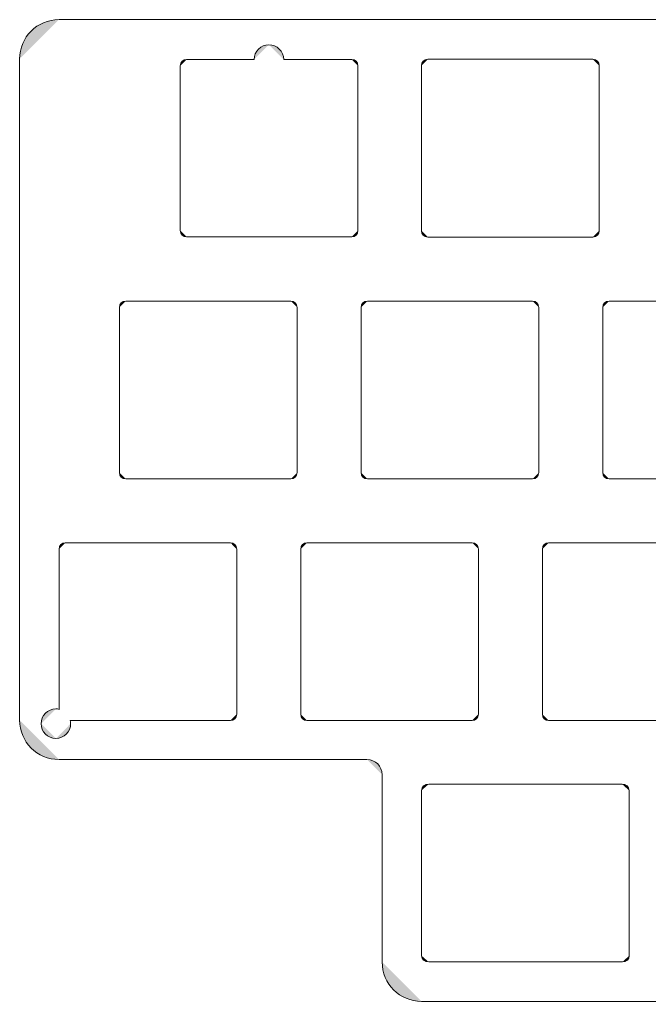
# Model space of a CAD drawing. Extents: x 323 to 1162, y 247 to 324.
# Drawn here: x 323 to 372.6, y 246.9 to 324.2 of the extents above; entities that cross this region are included whole.
import ezdxf

# ---------------------------------------------------------------- set-up
doc = ezdxf.new("R2010")
doc.units = 0
doc.header["$MEASUREMENT"] = 0
doc.layers.add('Layer 1', color=7, linetype='Continuous', lineweight=0)

# ---------------------------------------------------------------- blocks, each defined once
blk = doc.blocks.new('Block_1')
at = {"layer": 'Layer 1', "true_color": 0x2f2d31, "transparency": 33554687}
h = blk.add_hatch(color=250, dxfattribs=at)
h.dxf.hatch_style = 2
edge = h.paths.add_edge_path()
edge.add_spline(control_points=[(322.998, 321.069), (322.998, 322.797), (324.373, 324.172), (326.101, 324.172)], knot_values=[0, 0, 0, 0, 1, 1, 1, 1], degree=3, periodic=0)
edge.add_line((326.101, 324.172), (322.998, 321.069))
h = blk.add_hatch(color=250, dxfattribs=at)
h.dxf.hatch_style = 2
edge = h.paths.add_edge_path()
edge.add_spline(control_points=[(326.101, 324.172), (326.101, 324.172), (530.529, 324.172), (530.529, 324.172)], knot_values=[0, 0, 0, 0, 1, 1, 1, 1], degree=3, periodic=0)
edge.add_line((530.529, 324.172), (326.101, 324.172))
h = blk.add_hatch(color=250, dxfattribs=at)
h.dxf.hatch_style = 2
edge = h.paths.add_edge_path()
edge.add_spline(control_points=[(342.64, 322.197), (342.005, 322.197), (341.476, 321.668), (341.476, 321.033)], knot_values=[0, 0, 0, 0, 1, 1, 1, 1], degree=3, periodic=0)
edge.add_line((341.476, 321.033), (342.64, 322.197))
h = blk.add_hatch(color=250, dxfattribs=at)
h.dxf.hatch_style = 2
edge = h.paths.add_edge_path()
edge.add_spline(control_points=[(343.804, 321.033), (343.804, 321.668), (343.275, 322.197), (342.64, 322.197)], knot_values=[0, 0, 0, 0, 1, 1, 1, 1], degree=3, periodic=0)
edge.add_line((342.64, 322.197), (343.804, 321.033))
h = blk.add_hatch(color=250, dxfattribs=at)
h.dxf.hatch_style = 2
edge = h.paths.add_edge_path()
edge.add_spline(control_points=[(322.998, 269.018), (322.998, 269.018), (322.998, 321.069), (322.998, 321.069)], knot_values=[0, 0, 0, 0, 1, 1, 1, 1], degree=3, periodic=0)
edge.add_line((322.998, 321.069), (322.998, 269.018))
h = blk.add_hatch(color=250, dxfattribs=at)
h.dxf.hatch_style = 2
edge = h.paths.add_edge_path()
edge.add_spline(control_points=[(336.151, 321.033), (335.869, 321.033), (335.657, 320.822), (335.657, 320.54)], knot_values=[0, 0, 0, 0, 1, 1, 1, 1], degree=3, periodic=0)
edge.add_line((335.657, 320.54), (336.151, 321.033))
h = blk.add_hatch(color=250, dxfattribs=at)
h.dxf.hatch_style = 2
edge = h.paths.add_edge_path()
edge.add_spline(control_points=[(341.476, 321.033), (341.476, 321.033), (336.151, 321.033), (336.151, 321.033)], knot_values=[0, 0, 0, 0, 1, 1, 1, 1], degree=3, periodic=0)
edge.add_line((336.151, 321.033), (341.476, 321.033))
h = blk.add_hatch(color=250, dxfattribs=at)
h.dxf.hatch_style = 2
edge = h.paths.add_edge_path()
edge.add_spline(control_points=[(349.164, 321.033), (349.164, 321.033), (343.804, 321.033), (343.804, 321.033)], knot_values=[0, 0, 0, 0, 1, 1, 1, 1], degree=3, periodic=0)
edge.add_line((343.804, 321.033), (349.164, 321.033))
h = blk.add_hatch(color=250, dxfattribs=at)
h.dxf.hatch_style = 2
edge = h.paths.add_edge_path()
edge.add_spline(control_points=[(349.657, 320.54), (349.657, 320.822), (349.446, 321.033), (349.164, 321.033)], knot_values=[0, 0, 0, 0, 1, 1, 1, 1], degree=3, periodic=0)
edge.add_line((349.164, 321.033), (349.657, 320.54))
h = blk.add_hatch(color=250, dxfattribs=at)
h.dxf.hatch_style = 2
edge = h.paths.add_edge_path()
edge.add_spline(control_points=[(354.665, 320.556), (354.665, 320.839), (354.877, 321.051), (355.159, 321.051)], knot_values=[0, 0, 0, 0, 1, 1, 1, 1], degree=3, periodic=0)
edge.add_line((355.159, 321.051), (354.665, 320.556))
h = blk.add_hatch(color=250, dxfattribs=at)
h.dxf.hatch_style = 2
edge = h.paths.add_edge_path()
edge.add_spline(control_points=[(355.159, 321.051), (355.159, 321.051), (368.171, 321.051), (368.171, 321.051)], knot_values=[0, 0, 0, 0, 1, 1, 1, 1], degree=3, periodic=0)
edge.add_line((368.171, 321.051), (355.159, 321.051))
h = blk.add_hatch(color=250, dxfattribs=at)
h.dxf.hatch_style = 2
edge = h.paths.add_edge_path()
edge.add_spline(control_points=[(368.171, 321.051), (368.453, 321.051), (368.665, 320.839), (368.665, 320.556)], knot_values=[0, 0, 0, 0, 1, 1, 1, 1], degree=3, periodic=0)
edge.add_line((368.665, 320.556), (368.171, 321.051))
h = blk.add_hatch(color=250, dxfattribs=at)
h.dxf.hatch_style = 2
edge = h.paths.add_edge_path()
edge.add_spline(control_points=[(335.657, 320.54), (335.657, 320.54), (335.657, 307.562), (335.657, 307.562)], knot_values=[0, 0, 0, 0, 1, 1, 1, 1], degree=3, periodic=0)
edge.add_line((335.657, 307.562), (335.657, 320.54))
h = blk.add_hatch(color=250, dxfattribs=at)
h.dxf.hatch_style = 2
edge = h.paths.add_edge_path()
edge.add_spline(control_points=[(349.657, 307.562), (349.657, 307.562), (349.657, 320.54), (349.657, 320.54)], knot_values=[0, 0, 0, 0, 1, 1, 1, 1], degree=3, periodic=0)
edge.add_line((349.657, 320.54), (349.657, 307.562))
h = blk.add_hatch(color=250, dxfattribs=at)
h.dxf.hatch_style = 2
edge = h.paths.add_edge_path()
edge.add_spline(control_points=[(354.665, 307.546), (354.665, 307.546), (354.665, 320.556), (354.665, 320.556)], knot_values=[0, 0, 0, 0, 1, 1, 1, 1], degree=3, periodic=0)
edge.add_line((354.665, 320.556), (354.665, 307.546))
h = blk.add_hatch(color=250, dxfattribs=at)
h.dxf.hatch_style = 2
edge = h.paths.add_edge_path()
edge.add_spline(control_points=[(368.665, 320.556), (368.665, 320.556), (368.665, 307.546), (368.665, 307.546)], knot_values=[0, 0, 0, 0, 1, 1, 1, 1], degree=3, periodic=0)
edge.add_line((368.665, 307.546), (368.665, 320.556))
h = blk.add_hatch(color=250, dxfattribs=at)
h.dxf.hatch_style = 2
edge = h.paths.add_edge_path()
edge.add_spline(control_points=[(335.657, 307.562), (335.657, 307.28), (335.869, 307.069), (336.151, 307.069)], knot_values=[0, 0, 0, 0, 1, 1, 1, 1], degree=3, periodic=0)
edge.add_line((336.151, 307.069), (335.657, 307.562))
h = blk.add_hatch(color=250, dxfattribs=at)
h.dxf.hatch_style = 2
edge = h.paths.add_edge_path()
edge.add_spline(control_points=[(336.151, 307.069), (336.151, 307.069), (349.164, 307.069), (349.164, 307.069)], knot_values=[0, 0, 0, 0, 1, 1, 1, 1], degree=3, periodic=0)
edge.add_line((349.164, 307.069), (336.151, 307.069))
h = blk.add_hatch(color=250, dxfattribs=at)
h.dxf.hatch_style = 2
edge = h.paths.add_edge_path()
edge.add_spline(control_points=[(349.164, 307.069), (349.446, 307.069), (349.657, 307.28), (349.657, 307.562)], knot_values=[0, 0, 0, 0, 1, 1, 1, 1], degree=3, periodic=0)
edge.add_line((349.657, 307.562), (349.164, 307.069))
h = blk.add_hatch(color=250, dxfattribs=at)
h.dxf.hatch_style = 2
edge = h.paths.add_edge_path()
edge.add_spline(control_points=[(355.159, 307.051), (354.877, 307.051), (354.665, 307.263), (354.665, 307.546)], knot_values=[0, 0, 0, 0, 1, 1, 1, 1], degree=3, periodic=0)
edge.add_line((354.665, 307.546), (355.159, 307.051))
h = blk.add_hatch(color=250, dxfattribs=at)
h.dxf.hatch_style = 2
edge = h.paths.add_edge_path()
edge.add_spline(control_points=[(368.171, 307.051), (368.171, 307.051), (355.159, 307.051), (355.159, 307.051)], knot_values=[0, 0, 0, 0, 1, 1, 1, 1], degree=3, periodic=0)
edge.add_line((355.159, 307.051), (368.171, 307.051))
h = blk.add_hatch(color=250, dxfattribs=at)
h.dxf.hatch_style = 2
edge = h.paths.add_edge_path()
edge.add_spline(control_points=[(368.665, 307.546), (368.665, 307.263), (368.453, 307.051), (368.171, 307.051)], knot_values=[0, 0, 0, 0, 1, 1, 1, 1], degree=3, periodic=0)
edge.add_line((368.171, 307.051), (368.665, 307.546))
h = blk.add_hatch(color=250, dxfattribs=at)
h.dxf.hatch_style = 2
edge = h.paths.add_edge_path()
edge.add_spline(control_points=[(330.861, 301.513), (330.861, 301.796), (331.073, 302.008), (331.355, 302.008)], knot_values=[0, 0, 0, 0, 1, 1, 1, 1], degree=3, periodic=0)
edge.add_line((331.355, 302.008), (330.861, 301.513))
h = blk.add_hatch(color=250, dxfattribs=at)
h.dxf.hatch_style = 2
edge = h.paths.add_edge_path()
edge.add_spline(control_points=[(330.861, 288.503), (330.861, 288.503), (330.861, 301.513), (330.861, 301.513)], knot_values=[0, 0, 0, 0, 1, 1, 1, 1], degree=3, periodic=0)
edge.add_line((330.861, 301.513), (330.861, 288.503))
h = blk.add_hatch(color=250, dxfattribs=at)
h.dxf.hatch_style = 2
edge = h.paths.add_edge_path()
edge.add_spline(control_points=[(331.355, 302.008), (331.355, 302.008), (344.368, 302.008), (344.368, 302.008)], knot_values=[0, 0, 0, 0, 1, 1, 1, 1], degree=3, periodic=0)
edge.add_line((344.368, 302.008), (331.355, 302.008))
h = blk.add_hatch(color=250, dxfattribs=at)
h.dxf.hatch_style = 2
edge = h.paths.add_edge_path()
edge.add_spline(control_points=[(344.368, 302.008), (344.65, 302.008), (344.862, 301.796), (344.862, 301.513)], knot_values=[0, 0, 0, 0, 1, 1, 1, 1], degree=3, periodic=0)
edge.add_line((344.862, 301.513), (344.368, 302.008))
h = blk.add_hatch(color=250, dxfattribs=at)
h.dxf.hatch_style = 2
edge = h.paths.add_edge_path()
edge.add_spline(control_points=[(344.862, 301.513), (344.862, 301.513), (344.862, 288.503), (344.862, 288.503)], knot_values=[0, 0, 0, 0, 1, 1, 1, 1], degree=3, periodic=0)
edge.add_line((344.862, 288.503), (344.862, 301.513))
h = blk.add_hatch(color=250, dxfattribs=at)
h.dxf.hatch_style = 2
edge = h.paths.add_edge_path()
edge.add_spline(control_points=[(349.904, 301.513), (349.904, 301.796), (350.116, 302.008), (350.398, 302.008)], knot_values=[0, 0, 0, 0, 1, 1, 1, 1], degree=3, periodic=0)
edge.add_line((350.398, 302.008), (349.904, 301.513))
h = blk.add_hatch(color=250, dxfattribs=at)
h.dxf.hatch_style = 2
edge = h.paths.add_edge_path()
edge.add_spline(control_points=[(349.904, 288.503), (349.904, 288.503), (349.904, 301.513), (349.904, 301.513)], knot_values=[0, 0, 0, 0, 1, 1, 1, 1], degree=3, periodic=0)
edge.add_line((349.904, 301.513), (349.904, 288.503))
h = blk.add_hatch(color=250, dxfattribs=at)
h.dxf.hatch_style = 2
edge = h.paths.add_edge_path()
edge.add_spline(control_points=[(350.398, 302.008), (350.398, 302.008), (363.411, 302.008), (363.411, 302.008)], knot_values=[0, 0, 0, 0, 1, 1, 1, 1], degree=3, periodic=0)
edge.add_line((363.411, 302.008), (350.398, 302.008))
h = blk.add_hatch(color=250, dxfattribs=at)
h.dxf.hatch_style = 2
edge = h.paths.add_edge_path()
edge.add_spline(control_points=[(363.411, 302.008), (363.693, 302.008), (363.904, 301.796), (363.904, 301.513)], knot_values=[0, 0, 0, 0, 1, 1, 1, 1], degree=3, periodic=0)
edge.add_line((363.904, 301.513), (363.411, 302.008))
h = blk.add_hatch(color=250, dxfattribs=at)
h.dxf.hatch_style = 2
edge = h.paths.add_edge_path()
edge.add_spline(control_points=[(363.904, 301.513), (363.904, 301.513), (363.904, 288.503), (363.904, 288.503)], knot_values=[0, 0, 0, 0, 1, 1, 1, 1], degree=3, periodic=0)
edge.add_line((363.904, 288.503), (363.904, 301.513))
h = blk.add_hatch(color=250, dxfattribs=at)
h.dxf.hatch_style = 2
edge = h.paths.add_edge_path()
edge.add_spline(control_points=[(368.946, 301.513), (368.946, 301.796), (369.157, 302.008), (369.439, 302.008)], knot_values=[0, 0, 0, 0, 1, 1, 1, 1], degree=3, periodic=0)
edge.add_line((369.439, 302.008), (368.946, 301.513))
h = blk.add_hatch(color=250, dxfattribs=at)
h.dxf.hatch_style = 2
edge = h.paths.add_edge_path()
edge.add_spline(control_points=[(368.946, 288.503), (368.946, 288.503), (368.946, 301.513), (368.946, 301.513)], knot_values=[0, 0, 0, 0, 1, 1, 1, 1], degree=3, periodic=0)
edge.add_line((368.946, 301.513), (368.946, 288.503))
h = blk.add_hatch(color=250, dxfattribs=at)
h.dxf.hatch_style = 2
edge = h.paths.add_edge_path()
edge.add_spline(control_points=[(369.439, 302.008), (369.439, 302.008), (382.452, 302.008), (382.452, 302.008)], knot_values=[0, 0, 0, 0, 1, 1, 1, 1], degree=3, periodic=0)
edge.add_line((382.452, 302.008), (369.439, 302.008))
h = blk.add_hatch(color=250, dxfattribs=at)
h.dxf.hatch_style = 2
edge = h.paths.add_edge_path()
edge.add_spline(control_points=[(331.355, 288.008), (331.073, 288.008), (330.861, 288.22), (330.861, 288.503)], knot_values=[0, 0, 0, 0, 1, 1, 1, 1], degree=3, periodic=0)
edge.add_line((330.861, 288.503), (331.355, 288.008))
h = blk.add_hatch(color=250, dxfattribs=at)
h.dxf.hatch_style = 2
edge = h.paths.add_edge_path()
edge.add_spline(control_points=[(344.862, 288.503), (344.862, 288.22), (344.65, 288.008), (344.368, 288.008)], knot_values=[0, 0, 0, 0, 1, 1, 1, 1], degree=3, periodic=0)
edge.add_line((344.368, 288.008), (344.862, 288.503))
h = blk.add_hatch(color=250, dxfattribs=at)
h.dxf.hatch_style = 2
edge = h.paths.add_edge_path()
edge.add_spline(control_points=[(350.398, 288.008), (350.116, 288.008), (349.904, 288.22), (349.904, 288.503)], knot_values=[0, 0, 0, 0, 1, 1, 1, 1], degree=3, periodic=0)
edge.add_line((349.904, 288.503), (350.398, 288.008))
h = blk.add_hatch(color=250, dxfattribs=at)
h.dxf.hatch_style = 2
edge = h.paths.add_edge_path()
edge.add_spline(control_points=[(363.904, 288.503), (363.904, 288.22), (363.693, 288.008), (363.411, 288.008)], knot_values=[0, 0, 0, 0, 1, 1, 1, 1], degree=3, periodic=0)
edge.add_line((363.411, 288.008), (363.904, 288.503))
h = blk.add_hatch(color=250, dxfattribs=at)
h.dxf.hatch_style = 2
edge = h.paths.add_edge_path()
edge.add_spline(control_points=[(369.439, 288.008), (369.157, 288.008), (368.946, 288.22), (368.946, 288.503)], knot_values=[0, 0, 0, 0, 1, 1, 1, 1], degree=3, periodic=0)
edge.add_line((368.946, 288.503), (369.439, 288.008))
h = blk.add_hatch(color=250, dxfattribs=at)
h.dxf.hatch_style = 2
edge = h.paths.add_edge_path()
edge.add_spline(control_points=[(344.368, 288.008), (344.368, 288.008), (331.355, 288.008), (331.355, 288.008)], knot_values=[0, 0, 0, 0, 1, 1, 1, 1], degree=3, periodic=0)
edge.add_line((331.355, 288.008), (344.368, 288.008))
h = blk.add_hatch(color=250, dxfattribs=at)
h.dxf.hatch_style = 2
edge = h.paths.add_edge_path()
edge.add_spline(control_points=[(363.411, 288.008), (363.411, 288.008), (350.398, 288.008), (350.398, 288.008)], knot_values=[0, 0, 0, 0, 1, 1, 1, 1], degree=3, periodic=0)
edge.add_line((350.398, 288.008), (363.411, 288.008))
h = blk.add_hatch(color=250, dxfattribs=at)
h.dxf.hatch_style = 2
edge = h.paths.add_edge_path()
edge.add_spline(control_points=[(382.452, 288.008), (382.452, 288.008), (369.439, 288.008), (369.439, 288.008)], knot_values=[0, 0, 0, 0, 1, 1, 1, 1], degree=3, periodic=0)
edge.add_line((369.439, 288.008), (382.452, 288.008))
h = blk.add_hatch(color=250, dxfattribs=at)
h.dxf.hatch_style = 2
edge = h.paths.add_edge_path()
edge.add_spline(control_points=[(326.594, 282.983), (326.312, 282.983), (326.101, 282.771), (326.101, 282.489)], knot_values=[0, 0, 0, 0, 1, 1, 1, 1], degree=3, periodic=0)
edge.add_line((326.101, 282.489), (326.594, 282.983))
h = blk.add_hatch(color=250, dxfattribs=at)
h.dxf.hatch_style = 2
edge = h.paths.add_edge_path()
edge.add_spline(control_points=[(339.607, 282.983), (339.607, 282.983), (326.594, 282.983), (326.594, 282.983)], knot_values=[0, 0, 0, 0, 1, 1, 1, 1], degree=3, periodic=0)
edge.add_line((326.594, 282.983), (339.607, 282.983))
h = blk.add_hatch(color=250, dxfattribs=at)
h.dxf.hatch_style = 2
edge = h.paths.add_edge_path()
edge.add_spline(control_points=[(340.101, 282.489), (340.101, 282.771), (339.889, 282.983), (339.607, 282.983)], knot_values=[0, 0, 0, 0, 1, 1, 1, 1], degree=3, periodic=0)
edge.add_line((339.607, 282.983), (340.101, 282.489))
h = blk.add_hatch(color=250, dxfattribs=at)
h.dxf.hatch_style = 2
edge = h.paths.add_edge_path()
edge.add_spline(control_points=[(345.637, 282.983), (345.355, 282.983), (345.144, 282.771), (345.144, 282.489)], knot_values=[0, 0, 0, 0, 1, 1, 1, 1], degree=3, periodic=0)
edge.add_line((345.144, 282.489), (345.637, 282.983))
h = blk.add_hatch(color=250, dxfattribs=at)
h.dxf.hatch_style = 2
edge = h.paths.add_edge_path()
edge.add_spline(control_points=[(358.65, 282.983), (358.65, 282.983), (345.637, 282.983), (345.637, 282.983)], knot_values=[0, 0, 0, 0, 1, 1, 1, 1], degree=3, periodic=0)
edge.add_line((345.637, 282.983), (358.65, 282.983))
h = blk.add_hatch(color=250, dxfattribs=at)
h.dxf.hatch_style = 2
edge = h.paths.add_edge_path()
edge.add_spline(control_points=[(359.144, 282.489), (359.144, 282.771), (358.932, 282.983), (358.65, 282.983)], knot_values=[0, 0, 0, 0, 1, 1, 1, 1], degree=3, periodic=0)
edge.add_line((358.65, 282.983), (359.144, 282.489))
h = blk.add_hatch(color=250, dxfattribs=at)
h.dxf.hatch_style = 2
edge = h.paths.add_edge_path()
edge.add_spline(control_points=[(364.68, 282.983), (364.398, 282.983), (364.186, 282.771), (364.186, 282.489)], knot_values=[0, 0, 0, 0, 1, 1, 1, 1], degree=3, periodic=0)
edge.add_line((364.186, 282.489), (364.68, 282.983))
h = blk.add_hatch(color=250, dxfattribs=at)
h.dxf.hatch_style = 2
edge = h.paths.add_edge_path()
edge.add_spline(control_points=[(377.693, 282.983), (377.693, 282.983), (364.68, 282.983), (364.68, 282.983)], knot_values=[0, 0, 0, 0, 1, 1, 1, 1], degree=3, periodic=0)
edge.add_line((364.68, 282.983), (377.693, 282.983))
h = blk.add_hatch(color=250, dxfattribs=at)
h.dxf.hatch_style = 2
edge = h.paths.add_edge_path()
edge.add_spline(control_points=[(326.101, 282.489), (326.101, 282.489), (326.101, 269.865), (326.101, 269.865)], knot_values=[0, 0, 0, 0, 1, 1, 1, 1], degree=3, periodic=0)
edge.add_line((326.101, 269.865), (326.101, 282.489))
h = blk.add_hatch(color=250, dxfattribs=at)
h.dxf.hatch_style = 2
edge = h.paths.add_edge_path()
edge.add_spline(control_points=[(340.101, 269.477), (340.101, 269.477), (340.101, 282.489), (340.101, 282.489)], knot_values=[0, 0, 0, 0, 1, 1, 1, 1], degree=3, periodic=0)
edge.add_line((340.101, 282.489), (340.101, 269.477))
h = blk.add_hatch(color=250, dxfattribs=at)
h.dxf.hatch_style = 2
edge = h.paths.add_edge_path()
edge.add_spline(control_points=[(345.144, 282.489), (345.144, 282.489), (345.144, 269.477), (345.144, 269.477)], knot_values=[0, 0, 0, 0, 1, 1, 1, 1], degree=3, periodic=0)
edge.add_line((345.144, 269.477), (345.144, 282.489))
h = blk.add_hatch(color=250, dxfattribs=at)
h.dxf.hatch_style = 2
edge = h.paths.add_edge_path()
edge.add_spline(control_points=[(359.144, 269.477), (359.144, 269.477), (359.144, 282.489), (359.144, 282.489)], knot_values=[0, 0, 0, 0, 1, 1, 1, 1], degree=3, periodic=0)
edge.add_line((359.144, 282.489), (359.144, 269.477))
h = blk.add_hatch(color=250, dxfattribs=at)
h.dxf.hatch_style = 2
edge = h.paths.add_edge_path()
edge.add_spline(control_points=[(364.186, 282.489), (364.186, 282.489), (364.186, 269.477), (364.186, 269.477)], knot_values=[0, 0, 0, 0, 1, 1, 1, 1], degree=3, periodic=0)
edge.add_line((364.186, 269.477), (364.186, 282.489))
h = blk.add_hatch(color=250, dxfattribs=at)
h.dxf.hatch_style = 2
edge = h.paths.add_edge_path()
edge.add_spline(control_points=[(325.854, 269.9), (325.219, 269.9), (324.69, 269.371), (324.69, 268.736)], knot_values=[0, 0, 0, 0, 1, 1, 1, 1], degree=3, periodic=0)
edge.add_line((324.69, 268.736), (325.854, 269.9))
h = blk.add_hatch(color=250, dxfattribs=at)
h.dxf.hatch_style = 2
edge = h.paths.add_edge_path()
edge.add_spline(control_points=[(326.101, 269.865), (326.03, 269.9), (325.924, 269.9), (325.854, 269.9)], knot_values=[0, 0, 0, 0, 1, 1, 1, 1], degree=3, periodic=0)
edge.add_line((325.854, 269.9), (326.101, 269.865))
h = blk.add_hatch(color=250, dxfattribs=at)
h.dxf.hatch_style = 2
edge = h.paths.add_edge_path()
edge.add_spline(control_points=[(326.101, 265.915), (324.373, 265.915), (322.998, 267.29), (322.998, 269.018)], knot_values=[0, 0, 0, 0, 1, 1, 1, 1], degree=3, periodic=0)
edge.add_line((322.998, 269.018), (326.101, 265.915))
h = blk.add_hatch(color=250, dxfattribs=at)
h.dxf.hatch_style = 2
edge = h.paths.add_edge_path()
edge.add_spline(control_points=[(339.607, 268.983), (339.889, 268.983), (340.101, 269.195), (340.101, 269.477)], knot_values=[0, 0, 0, 0, 1, 1, 1, 1], degree=3, periodic=0)
edge.add_line((340.101, 269.477), (339.607, 268.983))
h = blk.add_hatch(color=250, dxfattribs=at)
h.dxf.hatch_style = 2
edge = h.paths.add_edge_path()
edge.add_spline(control_points=[(345.144, 269.477), (345.144, 269.195), (345.355, 268.983), (345.637, 268.983)], knot_values=[0, 0, 0, 0, 1, 1, 1, 1], degree=3, periodic=0)
edge.add_line((345.637, 268.983), (345.144, 269.477))
h = blk.add_hatch(color=250, dxfattribs=at)
h.dxf.hatch_style = 2
edge = h.paths.add_edge_path()
edge.add_spline(control_points=[(358.65, 268.983), (358.932, 268.983), (359.144, 269.195), (359.144, 269.477)], knot_values=[0, 0, 0, 0, 1, 1, 1, 1], degree=3, periodic=0)
edge.add_line((359.144, 269.477), (358.65, 268.983))
h = blk.add_hatch(color=250, dxfattribs=at)
h.dxf.hatch_style = 2
edge = h.paths.add_edge_path()
edge.add_spline(control_points=[(364.186, 269.477), (364.186, 269.195), (364.398, 268.983), (364.68, 268.983)], knot_values=[0, 0, 0, 0, 1, 1, 1, 1], degree=3, periodic=0)
edge.add_line((364.68, 268.983), (364.186, 269.477))
h = blk.add_hatch(color=250, dxfattribs=at)
h.dxf.hatch_style = 2
edge = h.paths.add_edge_path()
edge.add_spline(control_points=[(324.69, 268.736), (324.69, 268.101), (325.219, 267.572), (325.854, 267.572)], knot_values=[0, 0, 0, 0, 1, 1, 1, 1], degree=3, periodic=0)
edge.add_line((325.854, 267.572), (324.69, 268.736))
h = blk.add_hatch(color=250, dxfattribs=at)
h.dxf.hatch_style = 2
edge = h.paths.add_edge_path()
edge.add_spline(control_points=[(325.854, 267.572), (326.489, 267.572), (327.018, 268.101), (327.018, 268.736)], knot_values=[0, 0, 0, 0, 1, 1, 1, 1], degree=3, periodic=0)
edge.add_line((327.018, 268.736), (325.854, 267.572))
h = blk.add_hatch(color=250, dxfattribs=at)
h.dxf.hatch_style = 2
edge = h.paths.add_edge_path()
edge.add_spline(control_points=[(327.018, 268.736), (327.018, 268.842), (327.018, 268.912), (326.982, 268.983)], knot_values=[0, 0, 0, 0, 1, 1, 1, 1], degree=3, periodic=0)
edge.add_line((326.982, 268.983), (327.018, 268.736))
h = blk.add_hatch(color=250, dxfattribs=at)
h.dxf.hatch_style = 2
edge = h.paths.add_edge_path()
edge.add_spline(control_points=[(326.982, 268.983), (326.982, 268.983), (339.607, 268.983), (339.607, 268.983)], knot_values=[0, 0, 0, 0, 1, 1, 1, 1], degree=3, periodic=0)
edge.add_line((339.607, 268.983), (326.982, 268.983))
h = blk.add_hatch(color=250, dxfattribs=at)
h.dxf.hatch_style = 2
edge = h.paths.add_edge_path()
edge.add_spline(control_points=[(345.637, 268.983), (345.637, 268.983), (358.65, 268.983), (358.65, 268.983)], knot_values=[0, 0, 0, 0, 1, 1, 1, 1], degree=3, periodic=0)
edge.add_line((358.65, 268.983), (345.637, 268.983))
h = blk.add_hatch(color=250, dxfattribs=at)
h.dxf.hatch_style = 2
edge = h.paths.add_edge_path()
edge.add_spline(control_points=[(364.68, 268.983), (364.68, 268.983), (377.693, 268.983), (377.693, 268.983)], knot_values=[0, 0, 0, 0, 1, 1, 1, 1], degree=3, periodic=0)
edge.add_line((377.693, 268.983), (364.68, 268.983))
h = blk.add_hatch(color=250, dxfattribs=at)
h.dxf.hatch_style = 2
edge = h.paths.add_edge_path()
edge.add_spline(control_points=[(350.363, 265.915), (350.363, 265.915), (326.101, 265.915), (326.101, 265.915)], knot_values=[0, 0, 0, 0, 1, 1, 1, 1], degree=3, periodic=0)
edge.add_line((326.101, 265.915), (350.363, 265.915))
h = blk.add_hatch(color=250, dxfattribs=at)
h.dxf.hatch_style = 2
edge = h.paths.add_edge_path()
edge.add_spline(control_points=[(351.562, 264.716), (351.562, 265.386), (351.033, 265.915), (350.363, 265.915)], knot_values=[0, 0, 0, 0, 1, 1, 1, 1], degree=3, periodic=0)
edge.add_line((350.363, 265.915), (351.562, 264.716))
h = blk.add_hatch(color=250, dxfattribs=at)
h.dxf.hatch_style = 2
edge = h.paths.add_edge_path()
edge.add_spline(control_points=[(351.562, 249.975), (351.562, 249.975), (351.562, 264.716), (351.562, 264.716)], knot_values=[0, 0, 0, 0, 1, 1, 1, 1], degree=3, periodic=0)
edge.add_line((351.562, 264.716), (351.562, 249.975))
h = blk.add_hatch(color=250, dxfattribs=at)
h.dxf.hatch_style = 2
edge = h.paths.add_edge_path()
edge.add_spline(control_points=[(354.665, 263.48), (354.665, 263.763), (354.912, 263.975), (355.229, 263.975)], knot_values=[0, 0, 0, 0, 1, 1, 1, 1], degree=3, periodic=0)
edge.add_line((355.229, 263.975), (354.665, 263.48))
h = blk.add_hatch(color=250, dxfattribs=at)
h.dxf.hatch_style = 2
edge = h.paths.add_edge_path()
edge.add_spline(control_points=[(355.229, 263.975), (355.229, 263.975), (370.463, 263.975), (370.463, 263.975)], knot_values=[0, 0, 0, 0, 1, 1, 1, 1], degree=3, periodic=0)
edge.add_line((370.463, 263.975), (355.229, 263.975))
h = blk.add_hatch(color=250, dxfattribs=at)
h.dxf.hatch_style = 2
edge = h.paths.add_edge_path()
edge.add_spline(control_points=[(370.463, 263.975), (370.781, 263.975), (371.028, 263.763), (371.028, 263.48)], knot_values=[0, 0, 0, 0, 1, 1, 1, 1], degree=3, periodic=0)
edge.add_line((371.028, 263.48), (370.463, 263.975))
h = blk.add_hatch(color=250, dxfattribs=at)
h.dxf.hatch_style = 2
edge = h.paths.add_edge_path()
edge.add_spline(control_points=[(354.665, 250.47), (354.665, 250.47), (354.665, 263.48), (354.665, 263.48)], knot_values=[0, 0, 0, 0, 1, 1, 1, 1], degree=3, periodic=0)
edge.add_line((354.665, 263.48), (354.665, 250.47))
h = blk.add_hatch(color=250, dxfattribs=at)
h.dxf.hatch_style = 2
edge = h.paths.add_edge_path()
edge.add_spline(control_points=[(371.028, 263.48), (371.028, 263.48), (371.028, 250.47), (371.028, 250.47)], knot_values=[0, 0, 0, 0, 1, 1, 1, 1], degree=3, periodic=0)
edge.add_line((371.028, 250.47), (371.028, 263.48))
h = blk.add_hatch(color=250, dxfattribs=at)
h.dxf.hatch_style = 2
edge = h.paths.add_edge_path()
edge.add_spline(control_points=[(355.229, 249.975), (354.912, 249.975), (354.665, 250.188), (354.665, 250.47)], knot_values=[0, 0, 0, 0, 1, 1, 1, 1], degree=3, periodic=0)
edge.add_line((354.665, 250.47), (355.229, 249.975))
h = blk.add_hatch(color=250, dxfattribs=at)
h.dxf.hatch_style = 2
edge = h.paths.add_edge_path()
edge.add_spline(control_points=[(371.028, 250.47), (371.028, 250.188), (370.816, 249.975), (370.499, 249.975)], knot_values=[0, 0, 0, 0, 1, 1, 1, 1], degree=3, periodic=0)
edge.add_line((370.499, 249.975), (371.028, 250.47))
h = blk.add_hatch(color=250, dxfattribs=at)
h.dxf.hatch_style = 2
edge = h.paths.add_edge_path()
edge.add_spline(control_points=[(354.665, 246.872), (352.937, 246.872), (351.562, 248.247), (351.562, 249.975)], knot_values=[0, 0, 0, 0, 1, 1, 1, 1], degree=3, periodic=0)
edge.add_line((351.562, 249.975), (354.665, 246.872))
h = blk.add_hatch(color=250, dxfattribs=at)
h.dxf.hatch_style = 2
edge = h.paths.add_edge_path()
edge.add_spline(control_points=[(370.499, 249.975), (370.499, 249.975), (355.229, 249.975), (355.229, 249.975)], knot_values=[0, 0, 0, 0, 1, 1, 1, 1], degree=3, periodic=0)
edge.add_line((355.229, 249.975), (370.499, 249.975))
h = blk.add_hatch(color=250, dxfattribs=at)
h.dxf.hatch_style = 2
edge = h.paths.add_edge_path()
edge.add_spline(control_points=[(501.965, 246.872), (501.965, 246.872), (354.665, 246.872), (354.665, 246.872)], knot_values=[0, 0, 0, 0, 1, 1, 1, 1], degree=3, periodic=0)
edge.add_line((354.665, 246.872), (501.965, 246.872))
at = {"layer": 'Layer 1', "color": 250, "lineweight": 20, "true_color": 0x2f2d31}
blk.add_lwpolyline([(371.028, 250.47)], dxfattribs=at)
for points in [[(322.998, 321.069), (322.998, 322.797), (324.373, 324.172), (326.101, 324.172)], [(326.101, 324.172), (326.101, 324.172), (530.529, 324.172), (530.529, 324.172)], [(342.64, 322.197), (342.005, 322.197), (341.476, 321.668), (341.476, 321.033)], [(343.804, 321.033), (343.804, 321.668), (343.275, 322.197), (342.64, 322.197)], [(322.998, 269.018), (322.998, 269.018), (322.998, 321.069), (322.998, 321.069)], [(336.151, 321.033), (335.869, 321.033), (335.657, 320.822), (335.657, 320.54)], [(341.476, 321.033), (341.476, 321.033), (336.151, 321.033), (336.151, 321.033)], [(349.164, 321.033), (349.164, 321.033), (343.804, 321.033), (343.804, 321.033)], [(349.657, 320.54), (349.657, 320.822), (349.446, 321.033), (349.164, 321.033)], [(354.665, 320.556), (354.665, 320.839), (354.877, 321.051), (355.159, 321.051)], [(355.159, 321.051), (355.159, 321.051), (368.171, 321.051), (368.171, 321.051)], [(368.171, 321.051), (368.453, 321.051), (368.665, 320.839), (368.665, 320.556)], [(335.657, 320.54), (335.657, 320.54), (335.657, 307.562), (335.657, 307.562)], [(349.657, 307.562), (349.657, 307.562), (349.657, 320.54), (349.657, 320.54)], [(354.665, 307.546), (354.665, 307.546), (354.665, 320.556), (354.665, 320.556)], [(368.665, 320.556), (368.665, 320.556), (368.665, 307.546), (368.665, 307.546)], [(335.657, 307.562), (335.657, 307.28), (335.869, 307.069), (336.151, 307.069)], [(336.151, 307.069), (336.151, 307.069), (349.164, 307.069), (349.164, 307.069)], [(349.164, 307.069), (349.446, 307.069), (349.657, 307.28), (349.657, 307.562)], [(355.159, 307.051), (354.877, 307.051), (354.665, 307.263), (354.665, 307.546)], [(368.171, 307.051), (368.171, 307.051), (355.159, 307.051), (355.159, 307.051)], [(368.665, 307.546), (368.665, 307.263), (368.453, 307.051), (368.171, 307.051)], [(330.861, 301.513), (330.861, 301.796), (331.073, 302.008), (331.355, 302.008)], [(330.861, 288.503), (330.861, 288.503), (330.861, 301.513), (330.861, 301.513)], [(331.355, 302.008), (331.355, 302.008), (344.368, 302.008), (344.368, 302.008)], [(344.368, 302.008), (344.65, 302.008), (344.862, 301.796), (344.862, 301.513)], [(344.862, 301.513), (344.862, 301.513), (344.862, 288.503), (344.862, 288.503)], [(349.904, 301.513), (349.904, 301.796), (350.116, 302.008), (350.398, 302.008)], [(349.904, 288.503), (349.904, 288.503), (349.904, 301.513), (349.904, 301.513)], [(350.398, 302.008), (350.398, 302.008), (363.411, 302.008), (363.411, 302.008)], [(363.411, 302.008), (363.693, 302.008), (363.904, 301.796), (363.904, 301.513)], [(363.904, 301.513), (363.904, 301.513), (363.904, 288.503), (363.904, 288.503)], [(368.946, 301.513), (368.946, 301.796), (369.157, 302.008), (369.439, 302.008)], [(368.946, 288.503), (368.946, 288.503), (368.946, 301.513), (368.946, 301.513)], [(369.439, 302.008), (369.439, 302.008), (382.452, 302.008), (382.452, 302.008)], [(331.355, 288.008), (331.073, 288.008), (330.861, 288.22), (330.861, 288.503)], [(344.862, 288.503), (344.862, 288.22), (344.65, 288.008), (344.368, 288.008)], [(350.398, 288.008), (350.116, 288.008), (349.904, 288.22), (349.904, 288.503)], [(363.904, 288.503), (363.904, 288.22), (363.693, 288.008), (363.411, 288.008)], [(369.439, 288.008), (369.157, 288.008), (368.946, 288.22), (368.946, 288.503)], [(344.368, 288.008), (344.368, 288.008), (331.355, 288.008), (331.355, 288.008)], [(363.411, 288.008), (363.411, 288.008), (350.398, 288.008), (350.398, 288.008)], [(382.452, 288.008), (382.452, 288.008), (369.439, 288.008), (369.439, 288.008)], [(326.594, 282.983), (326.312, 282.983), (326.101, 282.771), (326.101, 282.489)], [(339.607, 282.983), (339.607, 282.983), (326.594, 282.983), (326.594, 282.983)], [(340.101, 282.489), (340.101, 282.771), (339.889, 282.983), (339.607, 282.983)], [(345.637, 282.983), (345.355, 282.983), (345.144, 282.771), (345.144, 282.489)], [(358.65, 282.983), (358.65, 282.983), (345.637, 282.983), (345.637, 282.983)], [(359.144, 282.489), (359.144, 282.771), (358.932, 282.983), (358.65, 282.983)], [(364.68, 282.983), (364.398, 282.983), (364.186, 282.771), (364.186, 282.489)], [(377.693, 282.983), (377.693, 282.983), (364.68, 282.983), (364.68, 282.983)], [(326.101, 282.489), (326.101, 282.489), (326.101, 269.865), (326.101, 269.865)], [(340.101, 269.477), (340.101, 269.477), (340.101, 282.489), (340.101, 282.489)], [(345.144, 282.489), (345.144, 282.489), (345.144, 269.477), (345.144, 269.477)], [(359.144, 269.477), (359.144, 269.477), (359.144, 282.489), (359.144, 282.489)], [(364.186, 282.489), (364.186, 282.489), (364.186, 269.477), (364.186, 269.477)], [(325.854, 269.9), (325.219, 269.9), (324.69, 269.371), (324.69, 268.736)], [(326.101, 269.865), (326.03, 269.9), (325.924, 269.9), (325.854, 269.9)], [(326.101, 265.915), (324.373, 265.915), (322.998, 267.29), (322.998, 269.018)], [(339.607, 268.983), (339.889, 268.983), (340.101, 269.195), (340.101, 269.477)], [(345.144, 269.477), (345.144, 269.195), (345.355, 268.983), (345.637, 268.983)], [(358.65, 268.983), (358.932, 268.983), (359.144, 269.195), (359.144, 269.477)], [(364.186, 269.477), (364.186, 269.195), (364.398, 268.983), (364.68, 268.983)], [(324.69, 268.736), (324.69, 268.101), (325.219, 267.572), (325.854, 267.572)], [(325.854, 267.572), (326.489, 267.572), (327.018, 268.101), (327.018, 268.736)], [(327.018, 268.736), (327.018, 268.842), (327.018, 268.912), (326.982, 268.983)], [(326.982, 268.983), (326.982, 268.983), (339.607, 268.983), (339.607, 268.983)], [(345.637, 268.983), (345.637, 268.983), (358.65, 268.983), (358.65, 268.983)], [(364.68, 268.983), (364.68, 268.983), (377.693, 268.983), (377.693, 268.983)], [(350.363, 265.915), (350.363, 265.915), (326.101, 265.915), (326.101, 265.915)], [(351.562, 264.716), (351.562, 265.386), (351.033, 265.915), (350.363, 265.915)], [(351.562, 249.975), (351.562, 249.975), (351.562, 264.716), (351.562, 264.716)], [(354.665, 263.48), (354.665, 263.763), (354.912, 263.975), (355.229, 263.975)], [(355.229, 263.975), (355.229, 263.975), (370.463, 263.975), (370.463, 263.975)], [(370.463, 263.975), (370.781, 263.975), (371.028, 263.763), (371.028, 263.48)], [(354.665, 250.47), (354.665, 250.47), (354.665, 263.48), (354.665, 263.48)], [(371.028, 263.48), (371.028, 263.48), (371.028, 250.47), (371.028, 250.47)], [(355.229, 249.975), (354.912, 249.975), (354.665, 250.188), (354.665, 250.47)], [(371.028, 250.47), (371.028, 250.188), (370.816, 249.975), (370.499, 249.975)], [(354.665, 246.872), (352.937, 246.872), (351.562, 248.247), (351.562, 249.975)], [(370.499, 249.975), (370.499, 249.975), (355.229, 249.975), (355.229, 249.975)], [(501.965, 246.872), (501.965, 246.872), (354.665, 246.872), (354.665, 246.872)]]:
    blk.add_open_spline(points, degree=3, dxfattribs=at)

msp = doc.modelspace()

# ---------------------------------------------------------------- block references
at = {"layer": 'Layer 1'}
msp.add_blockref('Block_1', (0, 0), dxfattribs=at)

doc.saveas('drawing.dxf')
